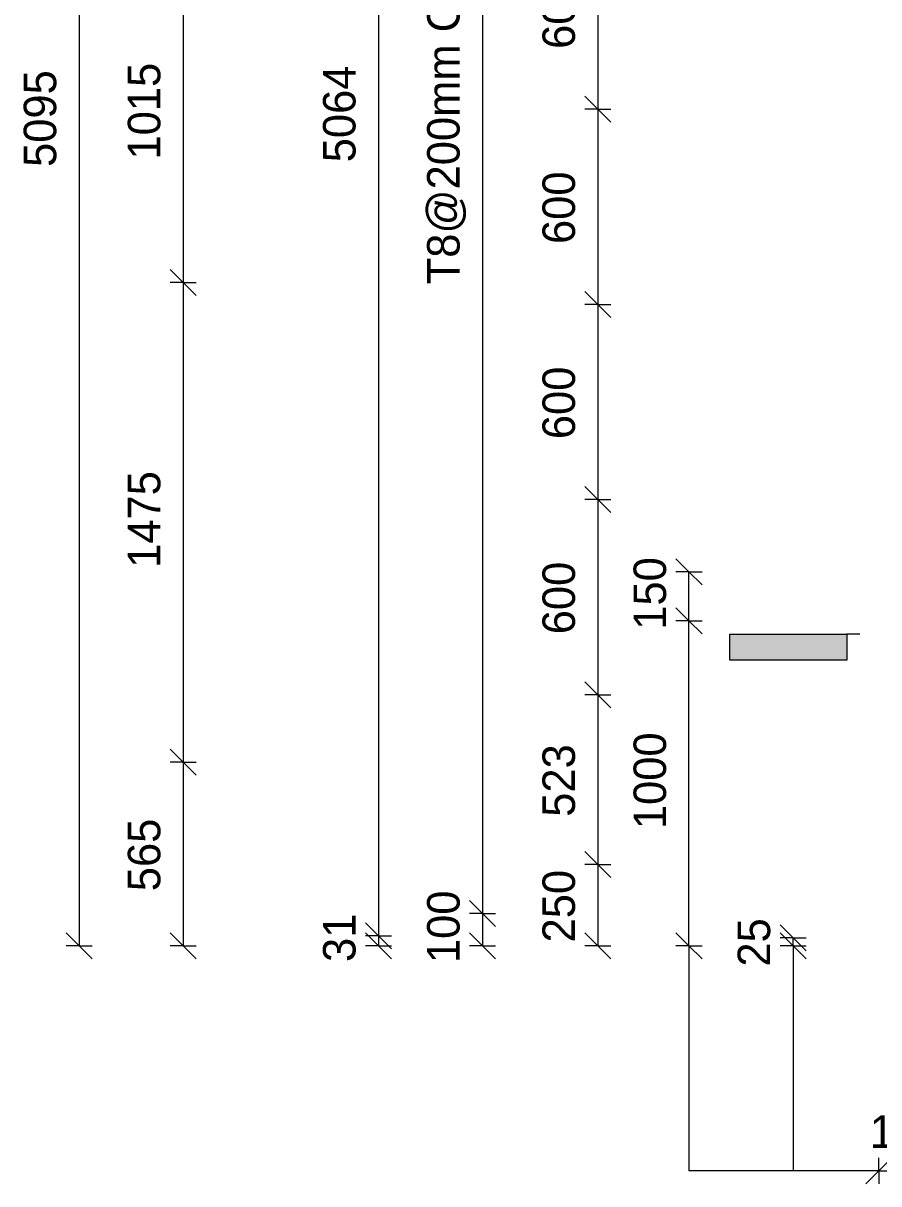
# Model space of a CAD drawing. Header units: millimetres. Extents: x 1421 to 26924, y -2138 to 20093.
# Drawn here: x 10035 to 12665, y -2126 to 1442 of the extents above; entities that cross this region are included whole.
import ezdxf

# ---------------------------------------------------------------- set-up
doc = ezdxf.new("R2010")
doc.units = ezdxf.units.MM
for name, color, linetype, lineweight in [('A-ANNO-DIMS', 211, 'Continuous', 9), ('A-ANNO-DIMS-40', 211, 'Continuous', 9), ('A-DETL-THIN', 151, 'Continuous', 18), ('G-ANNO-SYMB', 111, 'Continuous', 9)]:
    doc.layers.add(name, color=color, linetype=linetype, lineweight=lineweight)
doc.styles.add('Nirmala UI Semilight', font='NirmalaS.ttf', dxfattribs={"height": 100})
doc.dimstyles.new('Arrow_Filled_-_2_5_NI_UI', dxfattribs={"dimscale": 304.8, "dimtxt": 104.736395, "dimasz": 0.262467, "dimexe": 0.131234, "dimexo": 0.0625, "dimgap": 0.131234, "dimtad": 1, "dimdec": 4, "dimzin": 0, "dimdsep": 46, "dimtxsty": 'Nirmala UI Semilight', "dimblk1": 'OBLIQUE', "dimblk2": 'OBLIQUE', "dimsah": 1, "dimcen": 0.09, "dimazin": 0, "dimtfac": 1, "dimtdec": 4, "dimtix": 1, "dimtmove": 0, "dimatfit": 3, "dimfxl": 0.131234, "dimfxlon": 1, "dimtvp": 1, "dimtolj": 1, "dimtzin": 0, "dimarcsym": 2})

# ---------------------------------------------------------------- blocks, each defined once
blk = doc.blocks.new('Detail View - M_Section Tail - Filled Horizontal-14034-Elevation Front')
at = {"layer": 'G-ANNO-SYMB'}
blk.add_hatch(color=256, dxfattribs=at).paths.add_polyline_path([(2510.6, -515.9), (2510.6, -435.9), (2150.6, -435.9), (2150.6, -515.9)])
for p, q in [((2150.6, -515.9), (2150.6, -435.9)), ((2150.6, -435.9), (2510.6, -435.9)), ((2510.6, -435.9), (2510.6, -515.9)), ((2510.6, -515.9), (2150.6, -515.9))]:
    blk.add_line(p, q, dxfattribs=at)
blk = doc.blocks.new('DIMBLOCK33-Elevation Front')
at = {"layer": 'A-ANNO-DIMS-40'}
for p, q in [((10207.1, 3700), (10167.1, 3740)), ((10207.1, 3700), (10167.1, 3700)), ((10207.1, 3700), (10207.1, -1395)), ((10207.1, 3700), (10247.1, 3660)), ((10207.1, 3700), (10247.1, 3700)), ((10207.1, -1395), (10167.1, -1355)), ((10207.1, -1395), (10167.1, -1395)), ((10207.1, -1395), (10247.1, -1435)), ((10207.1, -1395), (10247.1, -1395))]:
    blk.add_line(p, q, dxfattribs=at)
at = {"layer": 'A-ANNO-DIMS-40', "color": 0, "insert": (10036.6, 1000.2), "char_height": 100, "width": 365.625, "attachment_point": 1, "rotation": 90, "line_spacing_factor": 1.142579, "style": 'Nirmala UI Semilight'}
blk.add_mtext('5095', dxfattribs=at)
blk = doc.blocks.new('_Oblique')
at = {"color": 0, "linetype": 'ByBlock', "lineweight": -2}
blk.add_line((-0.5, -0.5), (0.5, 0.5), dxfattribs=at)
blk = doc.blocks.new('DIMBLOCK44-Elevation Front')
at = {"layer": 'A-ANNO-DIMS-40'}
for p, q in [((10527.1, 1660), (10487.1, 1700)), ((10527.1, 1660), (10487.1, 1660)), ((10527.1, 1660), (10527.1, 644.9)), ((10527.1, 1660), (10567.1, 1620)), ((10527.1, 1660), (10567.1, 1660)), ((10527.1, 644.9), (10487.1, 684.9)), ((10527.1, 644.9), (10487.1, 644.9)), ((10527.1, 644.9), (10567.1, 604.9)), ((10527.1, 644.9), (10567.1, 644.9))]:
    blk.add_line(p, q, dxfattribs=at)
at = {"layer": 'A-ANNO-DIMS-40', "color": 0, "insert": (10356.6, 1023), "char_height": 100, "width": 310.781, "attachment_point": 1, "rotation": 90, "line_spacing_factor": 1.142579, "style": 'Nirmala UI Semilight'}
blk.add_mtext('1015', dxfattribs=at)
blk = doc.blocks.new('DIMBLOCK45-Elevation Front')
at = {"layer": 'A-ANNO-DIMS-40'}
for p, q in [((10527.1, 644.9), (10487.1, 684.9)), ((10527.1, 644.9), (10487.1, 644.9)), ((10527.1, 644.9), (10527.1, -830.1)), ((10527.1, 644.9), (10567.1, 604.9)), ((10527.1, 644.9), (10567.1, 644.9)), ((10527.1, -830.1), (10487.1, -790.1)), ((10527.1, -830.1), (10487.1, -830.1)), ((10527.1, -830.1), (10567.1, -870.1)), ((10527.1, -830.1), (10567.1, -830.1))]:
    blk.add_line(p, q, dxfattribs=at)
at = {"layer": 'A-ANNO-DIMS-40', "color": 0, "insert": (10356.6, -232.6), "char_height": 100, "width": 335.918, "attachment_point": 1, "rotation": 90, "line_spacing_factor": 1.142579, "style": 'Nirmala UI Semilight'}
blk.add_mtext('1475', dxfattribs=at)
blk = doc.blocks.new('DIMBLOCK46-Elevation Front')
at = {"layer": 'A-ANNO-DIMS-40'}
for p, q in [((10527.1, -830.1), (10487.1, -790.1)), ((10527.1, -830.1), (10487.1, -830.1)), ((10527.1, -830.1), (10527.1, -1395)), ((10527.1, -830.1), (10567.1, -870.1)), ((10527.1, -830.1), (10567.1, -830.1)), ((10527.1, -1395), (10487.1, -1355)), ((10527.1, -1395), (10487.1, -1395)), ((10527.1, -1395), (10567.1, -1435)), ((10527.1, -1395), (10567.1, -1395))]:
    blk.add_line(p, q, dxfattribs=at)
at = {"layer": 'A-ANNO-DIMS-40', "color": 0, "insert": (10356.6, -1226.8), "char_height": 100, "width": 274.219, "attachment_point": 1, "rotation": 90, "line_spacing_factor": 1.142579, "style": 'Nirmala UI Semilight'}
blk.add_mtext('565', dxfattribs=at)
blk = doc.blocks.new('DIMBLOCK52-Elevation Front')
at = {"layer": 'A-ANNO-DIMS-40'}
for p, q in [((12081.7, -395), (12041.7, -355)), ((12081.7, -395), (12041.7, -395)), ((12081.7, -1395), (12081.7, -395)), ((12081.7, -395), (12121.7, -435)), ((12081.7, -395), (12121.7, -395)), ((12081.7, -1395), (12041.7, -1355)), ((12081.7, -1395), (12041.7, -1395)), ((12081.7, -1395), (12121.7, -1435)), ((12081.7, -1395), (12121.7, -1395))]:
    blk.add_line(p, q, dxfattribs=at)
at = {"layer": 'A-ANNO-DIMS-40', "color": 0, "insert": (11911.2, -1035.9), "char_height": 100, "width": 338.203, "attachment_point": 1, "rotation": 90, "line_spacing_factor": 1.142579, "style": 'Nirmala UI Semilight'}
blk.add_mtext('1000', dxfattribs=at)
blk = doc.blocks.new('DIMBLOCK53-Elevation Front')
at = {"layer": 'A-ANNO-DIMS-40'}
for p, q in [((12081.7, -245), (12041.7, -205)), ((12081.7, -245), (12041.7, -245)), ((12081.7, -395), (12081.7, -245)), ((12081.7, -245), (12121.7, -285)), ((12081.7, -245), (12121.7, -245)), ((12081.7, -395), (12041.7, -355)), ((12081.7, -395), (12041.7, -395)), ((12081.7, -395), (12121.7, -435)), ((12081.7, -395), (12121.7, -395))]:
    blk.add_line(p, q, dxfattribs=at)
at = {"layer": 'A-ANNO-DIMS-40', "color": 0, "insert": (11911.2, -422.8), "char_height": 100, "width": 246.797, "attachment_point": 1, "rotation": 90, "line_spacing_factor": 1.142579, "style": 'Nirmala UI Semilight'}
blk.add_mtext('150', dxfattribs=at)
blk = doc.blocks.new('DIMBLOCK54-Elevation Front')
at = {"layer": 'A-ANNO-DIMS-40'}
for p, q in [((12665.1, -2086.4), (12705.1, -2046.4)), ((12665.1, -2086.4), (12665.1, -2046.4)), ((12815.1, -2086.4), (12855.1, -2046.4)), ((12815.1, -2086.4), (12815.1, -2046.4)), ((12665.1, -2086.4), (12625.1, -2126.4)), ((12665.1, -2086.4), (12815.1, -2086.4)), ((12665.1, -2086.4), (12665.1, -2126.4)), ((12815.1, -2086.4), (12775.1, -2126.4)), ((12815.1, -2086.4), (12815.1, -2126.4))]:
    blk.add_line(p, q, dxfattribs=at)
at = {"layer": 'A-ANNO-DIMS-40', "color": 0, "insert": (12637.3, -1915.9), "char_height": 100, "width": 246.797, "attachment_point": 1, "line_spacing_factor": 1.142579, "style": 'Nirmala UI Semilight'}
blk.add_mtext('150', dxfattribs=at)
blk = doc.blocks.new('DIMBLOCK59-Elevation Front')
at = {"layer": 'A-ANNO-DIMS-40'}
for p, q in [((12401.7, -1370), (12361.7, -1330)), ((12401.7, -1395), (12361.7, -1355)), ((12401.7, -1370), (12361.7, -1370)), ((12401.7, -1395), (12401.7, -1370)), ((12401.7, -1370), (12441.7, -1410)), ((12401.7, -1370), (12441.7, -1370)), ((12401.7, -1395), (12361.7, -1395)), ((12401.7, -1395), (12441.7, -1435)), ((12401.7, -1395), (12441.7, -1395))]:
    blk.add_line(p, q, dxfattribs=at)
at = {"layer": 'A-ANNO-DIMS-40', "color": 0, "insert": (12231.2, -1458.7), "char_height": 100, "width": 182.813, "attachment_point": 1, "rotation": 90, "line_spacing_factor": 1.142579, "style": 'Nirmala UI Semilight'}
blk.add_mtext('25', dxfattribs=at)
blk = doc.blocks.new('DIMBLOCK74-Elevation Front')
at = {"layer": 'A-ANNO-DIMS-40'}
for p, q in [((11447.1, 3600), (11407.1, 3640)), ((11447.1, 3600), (11407.1, 3600)), ((11447.1, 3600), (11447.1, -1295)), ((11447.1, 3600), (11487.1, 3560)), ((11447.1, 3600), (11487.1, 3600)), ((11447.1, -1295), (11407.1, -1255)), ((11447.1, -1295), (11407.1, -1295)), ((11447.1, -1295), (11487.1, -1335)), ((11447.1, -1295), (11487.1, -1295))]:
    blk.add_line(p, q, dxfattribs=at)
at = {"layer": 'A-ANNO-DIMS-40', "color": 0, "insert": (11276.6, 639.3), "char_height": 100, "width": 1231.7, "attachment_point": 1, "rotation": 90, "line_spacing_factor": 1.142579, "style": 'Nirmala UI Semilight'}
blk.add_mtext('T8@200mm C/C', dxfattribs=at)
blk = doc.blocks.new('DIMBLOCK75-Elevation Front')
at = {"layer": 'A-ANNO-DIMS-40'}
for p, q in [((11447.1, -1295), (11407.1, -1255)), ((11447.1, -1295), (11407.1, -1295)), ((11447.1, -1295), (11447.1, -1395)), ((11447.1, -1295), (11487.1, -1335)), ((11447.1, -1295), (11487.1, -1295)), ((11447.1, -1395), (11407.1, -1355)), ((11447.1, -1395), (11407.1, -1395)), ((11447.1, -1395), (11487.1, -1435)), ((11447.1, -1395), (11487.1, -1395))]:
    blk.add_line(p, q, dxfattribs=at)
at = {"layer": 'A-ANNO-DIMS-40', "color": 0, "insert": (11276.6, -1447.8), "char_height": 100, "width": 246.797, "attachment_point": 1, "rotation": 90, "line_spacing_factor": 1.142579, "style": 'Nirmala UI Semilight'}
blk.add_mtext('100', dxfattribs=at)
blk = doc.blocks.new('DIMBLOCK80-Elevation Front')
at = {"layer": 'A-ANNO-DIMS-40'}
for p, q in [((11801.7, 1777.5), (11761.7, 1817.5)), ((11801.7, 1777.5), (11761.7, 1777.5)), ((11801.7, 1777.5), (11801.7, 1177.5)), ((11801.7, 1777.5), (11841.7, 1737.5)), ((11801.7, 1777.5), (11841.7, 1777.5)), ((11801.7, 1177.5), (11761.7, 1217.5)), ((11801.7, 1177.5), (11761.7, 1177.5)), ((11801.7, 1177.5), (11841.7, 1137.5)), ((11801.7, 1177.5), (11841.7, 1177.5))]:
    blk.add_line(p, q, dxfattribs=at)
at = {"layer": 'A-ANNO-DIMS-40', "color": 0, "insert": (11631.2, 1363.2), "char_height": 100, "width": 274.219, "attachment_point": 1, "rotation": 90, "line_spacing_factor": 1.142579, "style": 'Nirmala UI Semilight'}
blk.add_mtext('600', dxfattribs=at)
blk = doc.blocks.new('DIMBLOCK81-Elevation Front')
at = {"layer": 'A-ANNO-DIMS-40'}
for p, q in [((11801.7, 1177.5), (11761.7, 1217.5)), ((11801.7, 1177.5), (11761.7, 1177.5)), ((11801.7, 1177.5), (11801.7, 577.5)), ((11801.7, 1177.5), (11841.7, 1137.5)), ((11801.7, 1177.5), (11841.7, 1177.5)), ((11801.7, 577.5), (11761.7, 617.5)), ((11801.7, 577.5), (11761.7, 577.5)), ((11801.7, 577.5), (11841.7, 537.5)), ((11801.7, 577.5), (11841.7, 577.5))]:
    blk.add_line(p, q, dxfattribs=at)
at = {"layer": 'A-ANNO-DIMS-40', "color": 0, "insert": (11631.2, 763.2), "char_height": 100, "width": 274.219, "attachment_point": 1, "rotation": 90, "line_spacing_factor": 1.142579, "style": 'Nirmala UI Semilight'}
blk.add_mtext('600', dxfattribs=at)
blk = doc.blocks.new('DIMBLOCK82-Elevation Front')
at = {"layer": 'A-ANNO-DIMS-40'}
for p, q in [((11801.7, 577.5), (11761.7, 617.5)), ((11801.7, 577.5), (11761.7, 577.5)), ((11801.7, 577.5), (11801.7, -22.5)), ((11801.7, 577.5), (11841.7, 537.5)), ((11801.7, 577.5), (11841.7, 577.5)), ((11801.7, -22.5), (11761.7, 17.5)), ((11801.7, -22.5), (11761.7, -22.5)), ((11801.7, -22.5), (11841.7, -62.5)), ((11801.7, -22.5), (11841.7, -22.5))]:
    blk.add_line(p, q, dxfattribs=at)
at = {"layer": 'A-ANNO-DIMS-40', "color": 0, "insert": (11631.2, 163.2), "char_height": 100, "width": 274.219, "attachment_point": 1, "rotation": 90, "line_spacing_factor": 1.142579, "style": 'Nirmala UI Semilight'}
blk.add_mtext('600', dxfattribs=at)
blk = doc.blocks.new('DIMBLOCK83-Elevation Front')
at = {"layer": 'A-ANNO-DIMS-40'}
for p, q in [((11801.7, -22.5), (11761.7, 17.5)), ((11801.7, -22.5), (11761.7, -22.5)), ((11801.7, -22.5), (11801.7, -622.5)), ((11801.7, -22.5), (11841.7, -62.5)), ((11801.7, -22.5), (11841.7, -22.5)), ((11801.7, -622.5), (11761.7, -582.5)), ((11801.7, -622.5), (11761.7, -622.5)), ((11801.7, -622.5), (11841.7, -662.5)), ((11801.7, -622.5), (11841.7, -622.5))]:
    blk.add_line(p, q, dxfattribs=at)
at = {"layer": 'A-ANNO-DIMS-40', "color": 0, "insert": (11631.2, -436.8), "char_height": 100, "width": 274.219, "attachment_point": 1, "rotation": 90, "line_spacing_factor": 1.142579, "style": 'Nirmala UI Semilight'}
blk.add_mtext('600', dxfattribs=at)
blk = doc.blocks.new('DIMBLOCK84-Elevation Front')
at = {"layer": 'A-ANNO-DIMS-40'}
for p, q in [((11801.7, -622.5), (11761.7, -582.5)), ((11801.7, -622.5), (11761.7, -622.5)), ((11801.7, -622.5), (11801.7, -1145)), ((11801.7, -622.5), (11841.7, -662.5)), ((11801.7, -622.5), (11841.7, -622.5)), ((11801.7, -1145), (11761.7, -1105)), ((11801.7, -1145), (11761.7, -1145)), ((11801.7, -1145), (11841.7, -1185)), ((11801.7, -1145), (11841.7, -1145))]:
    blk.add_line(p, q, dxfattribs=at)
at = {"layer": 'A-ANNO-DIMS-40', "color": 0, "insert": (11631.2, -998), "char_height": 100, "width": 274.219, "attachment_point": 1, "rotation": 90, "line_spacing_factor": 1.142579, "style": 'Nirmala UI Semilight'}
blk.add_mtext('523', dxfattribs=at)
blk = doc.blocks.new('DIMBLOCK85-Elevation Front')
at = {"layer": 'A-ANNO-DIMS-40'}
for p, q in [((11801.7, -1145), (11761.7, -1105)), ((11801.7, -1145), (11761.7, -1145)), ((11801.7, -1145), (11801.7, -1395)), ((11801.7, -1145), (11841.7, -1185)), ((11801.7, -1145), (11841.7, -1145)), ((11801.7, -1395), (11761.7, -1355)), ((11801.7, -1395), (11761.7, -1395)), ((11801.7, -1395), (11841.7, -1435)), ((11801.7, -1395), (11841.7, -1395))]:
    blk.add_line(p, q, dxfattribs=at)
at = {"layer": 'A-ANNO-DIMS-40', "color": 0, "insert": (11631.2, -1384.3), "char_height": 100, "width": 274.219, "attachment_point": 1, "rotation": 90, "line_spacing_factor": 1.142579, "style": 'Nirmala UI Semilight'}
blk.add_mtext('250', dxfattribs=at)
blk = doc.blocks.new('DIMBLOCK95-Elevation Front')
at = {"layer": 'A-ANNO-DIMS-40'}
for p, q in [((11127.1, 3700), (11087.1, 3740)), ((11127.1, 3700), (11087.1, 3700)), ((11127.1, 3700), (11127.1, -1364.4)), ((11127.1, 3700), (11167.1, 3660)), ((11127.1, 3700), (11167.1, 3700)), ((11127.1, -1364.4), (11087.1, -1324.4)), ((11127.1, -1364.4), (11087.1, -1364.4)), ((11127.1, -1364.4), (11167.1, -1404.4)), ((11127.1, -1364.4), (11167.1, -1364.4))]:
    blk.add_line(p, q, dxfattribs=at)
at = {"layer": 'A-ANNO-DIMS-40', "color": 0, "insert": (10956.6, 1014.5), "char_height": 100, "width": 367.91, "attachment_point": 1, "rotation": 90, "line_spacing_factor": 1.142579, "style": 'Nirmala UI Semilight'}
blk.add_mtext('5064', dxfattribs=at)
blk = doc.blocks.new('DIMBLOCK96-Elevation Front')
at = {"layer": 'A-ANNO-DIMS-40'}
for p, q in [((11127.1, -1364.4), (11087.1, -1324.4)), ((11127.1, -1395), (11087.1, -1355)), ((11127.1, -1364.4), (11087.1, -1364.4)), ((11127.1, -1364.4), (11127.1, -1395)), ((11127.1, -1364.4), (11167.1, -1404.4)), ((11127.1, -1364.4), (11167.1, -1364.4)), ((11127.1, -1395), (11087.1, -1395)), ((11127.1, -1395), (11167.1, -1435)), ((11127.1, -1395), (11167.1, -1395))]:
    blk.add_line(p, q, dxfattribs=at)
at = {"layer": 'A-ANNO-DIMS-40', "color": 0, "insert": (10956.6, -1444.4), "char_height": 100, "width": 155.391, "attachment_point": 1, "rotation": 90, "line_spacing_factor": 1.142579, "style": 'Nirmala UI Semilight'}
blk.add_mtext('31', dxfattribs=at)

msp = doc.modelspace()

# ---------------------------------------------------------------- linework, layer by layer
at = {"layer": 'A-DETL-THIN'}
for p, q in [((12081.66485, -1395), (12081.66485, -2086.40811)), ((12401.66485, -1395), (12401.66485, -2086.40811)), ((12665.10694, -2086.40811), (12081.66485, -2086.40811))]:
    msp.add_line(p, q, dxfattribs=at)
at = {"layer": 'G-ANNO-SYMB'}
msp.add_line((12607.22709, -435.904), (12566.91965, -435.904), dxfattribs=at)

# ---------------------------------------------------------------- block references
msp.add_blockref('Detail View - M_Section Tail - Filled Horizontal-14034-Elevation Front', (10056.29984, 0), dxfattribs=at)

# ---------------------------------------------------------------- dimensions: what is measured, and where the dimension line sits
at = {"layer": 'A-ANNO-DIMS'}
for base, p1, p2, override, picture, middle in [((10207.06074, -1395), (10247.06074, 3700), (10247.06074, -1395), {"dimpost": '<>', "dimfxl": 5095}, 'DIMBLOCK33-Elevation Front', (10115.35223, 1152.5)), ((11127.06074, -1364.375), (11167.06074, 3700), (11167.06074, -1364.375), {"dimpost": '<>', "dimfxl": 5064.375}, 'DIMBLOCK95-Elevation Front', (11035.35223, 1167.8125)), ((11801.66485, 1177.5), (11841.66485, 1777.5), (11841.66485, 1177.5), {"dimpost": '<>', "dimfxl": 600}, 'DIMBLOCK80-Elevation Front', (11709.95634, 1477.5)), ((10527.06074, 644.9), (10567.06074, 1660), (10567.06074, 644.9), {"dimpost": '<>', "dimfxl": 1015.1}, 'DIMBLOCK44-Elevation Front', (10435.10816, 1152.45)), ((11801.66485, 577.5), (11841.66485, 1177.5), (11841.66485, 577.5), {"dimpost": '<>', "dimfxl": 600}, 'DIMBLOCK81-Elevation Front', (11709.95634, 877.5)), ((10527.06074, -830.1), (10567.06074, 644.9), (10567.06074, -830.1), {"dimpost": '<>', "dimfxl": 1475}, 'DIMBLOCK45-Elevation Front', (10435.10816, -92.6)), ((11801.66485, -22.5), (11841.66485, 577.5), (11841.66485, -22.5), {"dimpost": '<>', "dimfxl": 600}, 'DIMBLOCK82-Elevation Front', (11709.95634, 277.5)), ((11801.66485, -622.5), (11841.66485, -22.5), (11841.66485, -622.5), {"dimpost": '<>', "dimfxl": 600}, 'DIMBLOCK83-Elevation Front', (11709.95634, -322.5)), ((12081.66485, -245), (12121.66485, -395), (12121.66485, -245), {"dimpost": '<>', "dimfxl": 150}, 'DIMBLOCK53-Elevation Front', (11989.71227, -320)), ((12081.66485, -395), (12121.66485, -1395), (12121.66485, -395), {"dimpost": '<>', "dimfxl": 1000}, 'DIMBLOCK52-Elevation Front', (11989.71227, -895)), ((11801.66485, -1145), (11841.66485, -622.5), (11841.66485, -1145), {"dimpost": '<>', "dimfxl": 522.5}, 'DIMBLOCK84-Elevation Front', (11709.95634, -883.75)), ((10527.06074, -1395), (10567.06074, -830.1), (10567.06074, -1395), {"dimpost": '<>', "dimfxl": 564.9}, 'DIMBLOCK46-Elevation Front', (10435.35223, -1112.55)), ((11801.66485, -1395), (11841.66485, -1145), (11841.66485, -1395), {"dimpost": '<>', "dimfxl": 250}, 'DIMBLOCK85-Elevation Front', (11709.99121, -1270)), ((11447.06074, -1395), (11487.06074, -1295), (11487.06074, -1395), {"dimpost": '<>', "dimfxl": 100}, 'DIMBLOCK75-Elevation Front', (11355.10816, -1345)), ((12401.66485, -1370), (12441.66485, -1395), (12441.66485, -1370), {"dimpost": '<>', "dimfxl": 25}, 'DIMBLOCK59-Elevation Front', (12309.99121, -1382.5)), ((11127.06074, -1395), (11167.06074, -1364.375), (11167.06074, -1395), {"dimpost": '<>', "dimfxl": 30.625}, 'DIMBLOCK96-Elevation Front', (11035.07329, -1379.6875))]:
    dim = msp.add_linear_dim(base=base, p1=p1, p2=p2, angle=90, dimstyle='Arrow_Filled_-_2_5_NI_UI', override=override, dxfattribs=at)
    dim.commit()
    dim.dimension.update_dxf_attribs({"geometry": picture, "text_midpoint": middle})
dim = msp.add_linear_dim(base=(11447.06074, -1295), p1=(11487.06074, 3600), p2=(11487.06074, -1295), angle=90, text='T8@200mm C/C', dimstyle='Arrow_Filled_-_2_5_NI_UI', override={"dimpost": '<>', "dimfxl": 4895}, dxfattribs=at)
dim.commit()
dim.dimension.update_dxf_attribs({"geometry": 'DIMBLOCK74-Elevation Front', "text_midpoint": (11347.92545, 1152.5)})
dim = msp.add_linear_dim(base=(12815.10694, -2086.40811), p1=(12665.10694, -2046.40811), p2=(12815.10694, -2046.40811), dimstyle='Arrow_Filled_-_2_5_NI_UI', override={"dimpost": '<>', "dimfxl": 150}, dxfattribs=at)
dim.commit()
dim.dimension.update_dxf_attribs({"geometry": 'DIMBLOCK54-Elevation Front', "text_midpoint": (12740.10694, -1994.45553)})

doc.saveas('drawing.dxf')
